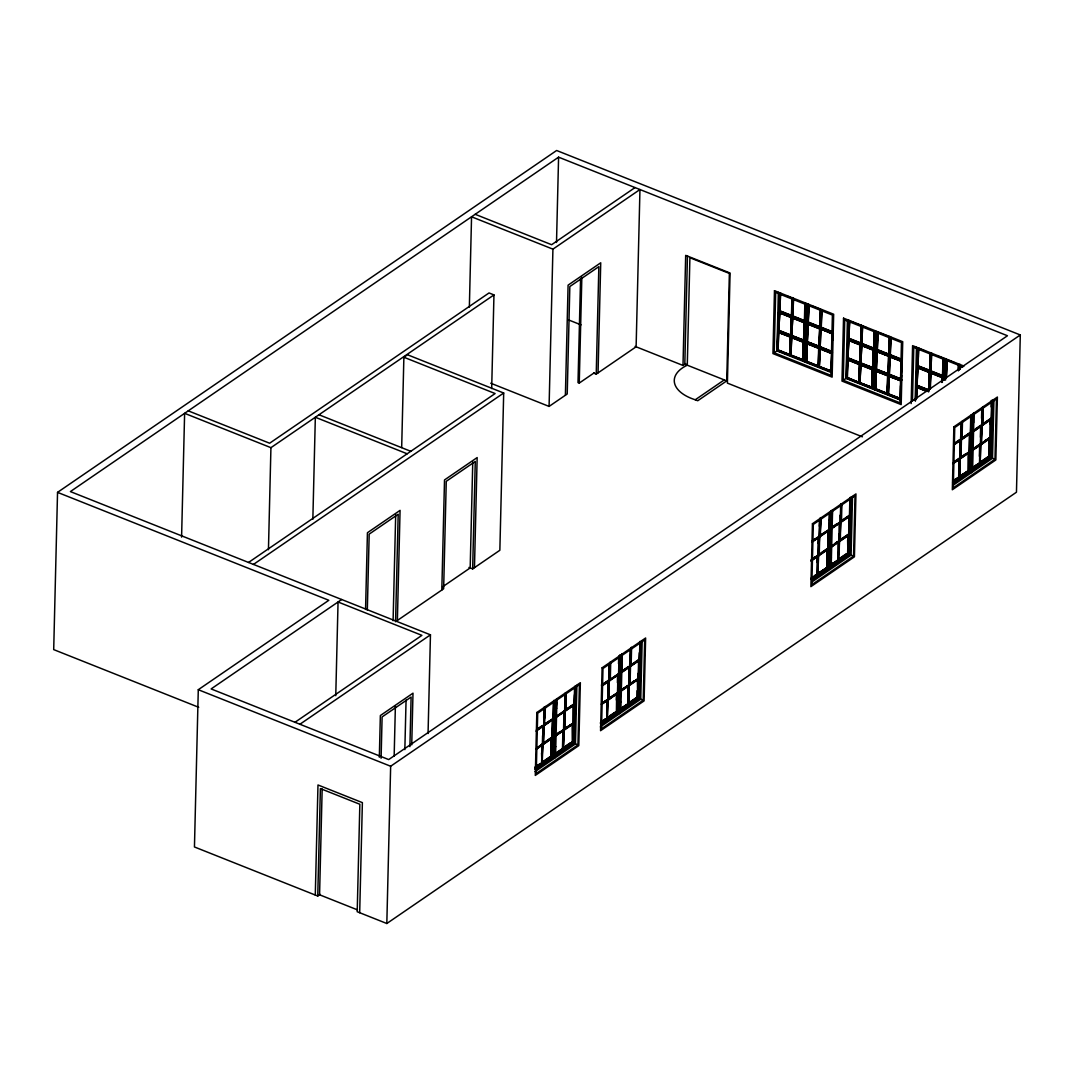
<?xml version="1.0" encoding="UTF-8"?>
<svg xmlns="http://www.w3.org/2000/svg" width="1074" height="1074" viewBox="0 0 1074 1074"><rect width="100%" height="100%" fill="white"/><g stroke="black" fill="none" stroke-linecap="round" stroke-linejoin="round"><path stroke-width="1.5" d="M57.54 492.362L328.832 600.285L198.287 689.709L194.448 846.97L317.756 896.025L320.388 788.571L359.844 804.265L357.212 911.732L386.815 923.506L1016.46 492.214L1020.3 334.967L556.627 150.494L57.54 492.362L53.7 649.609L198.703 707.296M181.587 537.121L184.621 413.329L270.93 447.67L493.959 294.907L489.032 292.947L269.628 443.226L188.245 410.845M268.446 549.727L270.93 447.67M312.843 519.306L315.34 417.262L407.167 453.792M315.286 895.045L317.985 784.973L362.381 802.627L359.683 912.712M322.16 788.987L319.569 894.79L357.508 909.879M335.759 695.67L338.055 601.99L421.907 635.352L294.974 722.292M365.563 609.455L367.429 532.731L400.065 510.378L397.38 620.463M367.321 610.166L369.188 534.114L398.199 514.245L395.568 621.698L443.643 588.78L446.26 481.313L475.272 461.444L472.654 568.898L468.949 567.434M379.337 757.237L380.357 715.539L412.993 693.186L411.731 744.886M381.095 758.244L382.102 716.922L411.114 697.053L409.906 746.645M393.097 620.718L395.688 514.916M386.815 923.506L390.654 766.245L1020.3 334.967M394.158 756.083L395.38 706.491M401.676 447.576L403.878 357.239L407.502 354.756L503.693 393.017L499.853 550.277L472.654 568.898M404.844 749.639L406.066 700.047M428.056 733.529L430.459 634.828L70.387 491.583L558.587 157.166L1007.466 335.746L388.694 759.573L211.122 688.931L341.68 599.507M441.817 590.015L444.515 479.944L477.151 457.578L474.466 567.663M469.351 307.124L471.553 216.787L552.922 249.155L639.956 189.534L636.117 346.795L596.231 374.114L593.761 373.134M472.761 462.115L470.184 567.918L442.555 586.847M491.677 388.587L493.959 294.907M490.737 383.203L549.082 406.415L552.922 249.155M541.551 752.955L541.94 762.97L541.752 744.819M542.41 743.745L542.598 735.609M543.686 716.626L544.102 725.017M544.236 706.987L543.793 724.896L536.423 729.958M544.545 707.108L543.457 744.336L542.222 743.852M543.31 743.127L544.974 707.739M544.867 717.768L545.109 707.994M556.507 242.482L558.587 157.166M545.458 706.491L544.397 724.158M551.19 741.543L550.841 756.203L551.888 756.794L535.577 767.964M534.959 767.722L551.459 756.445L551.58 738.415L551.15 756.324L542.531 762.218M551.512 746.94L551.741 737.328L552.976 737.811L536.221 749.276M551.969 735.596L552.278 722.574M551.888 756.794L553.365 703.604M534.825 769.145L552.506 757.036L553.446 718.6M553.754 700.463L553.325 718.372L544.706 724.279M536.731 730.078L553.634 718.493L554.063 700.584M553.123 753.706L553.513 737.69M554.493 701.228L554.063 718.842L536.074 731.139M553.459 754.378L553.634 747.679M553.553 754.337L553.634 751.088M536.06 769.642L553.741 757.532L555.11 701.47M556.05 699.604L554.614 758.217L553.379 757.72M555.876 717.607L556.265 701.577M556.399 701.859L556.037 716.506L564.656 710.612L565.045 694.328M555.728 716.385L556.708 701.98M575.771 695.2L574.536 694.703L573.355 742.752L554.318 755.801L555.553 756.284L556.963 698.624M565.394 395.232L568.092 285.147L600.728 262.794L598.043 372.879M562.789 748.685L562.91 730.656L562.481 748.565L555.097 753.612M564.132 730.159L563.38 747.947L563.823 730.025L572.442 724.131L572.308 742.161L554.171 754.579M555.258 735.609L563.877 729.716L563.689 711.552M564.776 710.84L564.306 730.051L563.514 729.904M573.207 705.041L573.395 723.191L564.468 728.964L564.911 711.055L573.516 705.162L572.737 742.51L555.07 754.619M556.345 716.64L564.964 710.733L565.394 692.824M564.776 729.085L564.602 710.934M565.823 693.455L565.394 711.082L564.159 710.585M574.912 686.299L574.483 704.208L565.864 710.115L565.958 693.71M565.864 710.115L566.267 693.831M580.564 278.435L578.013 382.586L579.248 383.069L594.446 372.665M579.248 383.069L581.839 277.267M572.442 724.131L572.737 742.51M574.563 687.816L574.174 704.088L565.555 709.995M555.701 717.701L574.912 704.557L575.342 686.944M574.926 714.975L575.14 706.611M555.553 756.284L574.59 743.248L575.959 687.185M576.899 685.333L575.463 743.933L535.067 771.602M577.933 744.913L579.41 684.635L537.698 713.203L536.235 773.481L577.933 744.913L572.012 742.564M596.231 374.114L598.849 266.661L569.838 286.53L567.22 393.983L549.082 406.415M606.716 713.123L607.038 700.1L607.213 718.251L600.232 723.017M607.803 694.153L608.112 681.131M607.038 718.358L608.421 681.252L607.991 699.161L601.843 703.376M608.851 676.808L609.159 663.772M607.495 717.392L609.2 680.406M609.468 663.907L609.079 680.178L601.695 685.239M609.213 685.507L608.891 698.543L617.51 692.636L617.953 674.727L609.334 680.621L608.582 698.409M609.817 662.389L609.388 680.312L602.004 685.36M610.247 663.034L609.817 680.648L608.77 680.057L601.386 685.118M610.26 668.162L609.978 679.56L618.597 673.667L618.986 657.382M619.027 655.758L618.906 673.787L610.287 679.681L610.73 661.772M616.395 700.087L616.557 693.576L616.731 711.74L608.112 717.633M617.443 682.742L617.644 674.606L617.818 692.757L609.2 698.664M600.849 723.258L617.174 712.075L617.644 692.864M618.53 663.772L618.691 657.261M601.467 723.5L617.778 712.331L619.805 654.912M618.597 700.986L618.799 692.972M618.946 701.295L619.148 692.918M619.027 701.483L619.148 696.596M601.333 724.923L619.013 712.814L620.423 655.153M621.322 654.898L619.886 713.498L618.664 713.015M621.309 666.484L621.591 655.274M640.198 641.594L639.755 659.503L621.618 671.921L621.752 653.891M621.618 671.921L622.061 654.012M622.235 653.918L620.826 711.579L639.876 698.53L641.245 642.48M619.725 709.659L628.062 703.967L627.887 685.816M637.406 679.292L637.58 697.456L628.975 703.349L629.096 685.319L637.714 679.426M621.765 690.058L629.149 684.997L629.283 666.967L628.84 684.876L621.457 689.938M628.975 703.349L628.787 685.199M630.331 649.622L629.928 665.893L621.309 671.8M630.062 666.122L627.887 704.074M629.753 684.259L630.183 666.35L638.802 660.443L638.359 678.352L629.753 684.259L638.668 678.473L638.493 660.322M630.639 649.743L629.619 665.773M630.062 684.38L630.492 666.471M631.27 647.367L630.68 666.363L629.874 666.216M631.579 647.488L631.136 665.397L639.446 659.382L639.889 641.473M629.579 702.262L636.963 697.201L637.124 690.689M638.05 678.231L638.171 673.344M620.342 709.901L638.023 697.791L638.963 659.355M632.989 663.477L639.137 659.261L639.298 652.75M619.604 711.082L638.641 698.046L640.01 641.984M620.973 672.982L640.198 659.852L640.628 642.225M642.171 640.614L640.748 699.228L600.339 726.897M643.205 700.208L644.682 639.916L602.984 668.484L601.507 728.763L643.205 700.208L637.285 697.845M635.096 346.392L682.997 365.442L685.682 255.37L730.078 273.024L727.393 383.109L862.395 436.823M687.454 255.787L684.809 364.207L726.736 380.881L729.367 273.427L689.897 257.72L687.279 365.187A41.886 21.641 1.4 0 0 695.254 399.77L697.724 400.75L726.736 380.881M774.206 352.769L775.683 292.49L832.404 315.058L830.927 375.336L774.206 352.769L776.918 350.903L778.355 292.303M777.281 350.715L778.677 311.957L779.576 311.339L805.473 321.636L804.574 322.267L803.634 360.703L777.281 350.715L777.751 331.49L778.663 330.873L790.169 335.45M789.86 354.809L778.14 350.137L778.583 332.228L790.289 336.9L789.632 354.957L777.912 350.299L778.355 332.39L790.518 336.739L790.357 343.25M779.012 301.727L779.174 295.028M778.637 331.96L779.563 294.034M777.912 350.299L778.811 332.081M778.838 330.765L779.724 312.547L791.444 317.206L790.558 335.424L778.838 330.765L779.724 312.547M779.576 311.339L779.899 298.518M780.194 293.323L779.764 311.232L780.65 293.014M780.422 293.175L779.993 311.084L791.699 315.743L792.142 297.834M789.632 354.957L790.518 336.739M790.558 335.424L791.082 331.866M791.914 297.995L791.471 315.904L792.169 305.822M791.001 342.74L791.108 337.934M791.149 336.323L792.76 306.882M790.867 355.454L791.753 337.236L803.473 341.894L803.03 359.803L790.867 355.454L791.525 337.384L803.245 342.042L802.802 359.951L791.095 355.293L791.525 337.384M790.679 355.548L790.706 336.645L791.605 336.014L791.686 332.819M792.075 316.803L792.545 297.579M791.78 335.92L792.679 317.703L804.386 322.361L803.956 340.27L791.78 335.92L792.679 317.703M793.149 298.478L792.706 316.387L793.565 299.794M793.377 298.33L792.934 316.239L804.654 320.898L805.084 302.989M802.573 360.112L803.473 341.894M803.5 340.579L804.386 322.361M803.177 361.012L803.647 341.787L804.56 341.17L791.605 336.014M804.856 303.137L804.426 321.045L804.95 317.488M805.5 302.734L804.09 360.394L804.99 359.763L802.117 358.622M805.849 324.536L805.93 321.327M806.681 305.258L805.285 362.193L806.735 361.267L818.442 365.939L818.885 348.03L807.165 343.358L806.279 361.589L818.133 366.328M831.477 351.883L807.017 342.15L806.118 342.767L805.648 361.992L831.988 371.98L806.104 361.683L807.03 323.247L807.943 322.616L832.78 332.336L832.9 327.449M807.957 303.714L806.507 361.428L818.213 366.086L818.656 348.177L806.936 343.519M806.735 361.267L807.165 343.358M807.205 342.056L808.091 323.838L819.811 328.496L819.368 346.405L807.205 342.056L808.091 323.838M808.185 313.017L808.373 305.003M820.496 309.111L820.066 327.033L808.346 322.361L808.789 304.452L808.118 322.522L808.977 305.929M818.885 348.03L818.442 365.939M818.912 346.714L819.811 328.496M819.22 366.731L820.12 348.513L831.826 353.171L831.397 371.08L819.22 366.731L820.12 348.513M820.455 320.361L820.684 310.587M831.169 371.242L819.449 366.583L819.892 348.674L831.598 353.333M820.872 310.467L818.589 367.147L819.986 328.389L820.885 327.771M831.867 351.869L820.147 347.197L820.818 329.141L832.525 333.799L832.363 340.31M820.147 347.197L821.033 328.98L832.753 333.638L832.592 340.163M821.503 309.768L821.073 327.677L821.919 311.084M821.731 309.607L821.301 327.516L833.008 332.175M817.207 562.534L817.368 556.023L817.542 574.187L814.468 575.624M818.294 543.565L818.455 537.054L817.368 574.281M819.341 526.22L819.502 519.709M819.543 536.329L817.838 573.315L827.061 567.663L827.195 549.633L826.752 567.542L818.146 573.435M819.811 519.829L819.408 536.114L812.025 541.162M818.925 554.345L819.355 536.436M820.16 536.584L820.59 518.957M820.751 517.574L820.321 535.496L828.927 529.589M821.06 517.708L820.012 535.362M830.94 371.389L831.826 353.171M832.135 340.471L832.753 333.638M831.544 372.289L831.813 361.079M832.78 339.948L832.9 335.142M811.179 579.181L827.504 568.012L827.973 548.787M811.796 579.436L828.121 568.253L829.329 513.305M812.333 541.296L829.235 529.71L829.638 513.426M830.108 512.446L829.678 530.059L811.998 542.169M829.531 547.176L829.652 542.155M811.676 580.859L829.356 568.737L830.766 511.076M830.229 569.435L831.665 510.821M831.8 516.003L831.92 511.197M831.813 521.212L832.041 511.452M832.39 509.935L831.961 527.844L850.084 515.426L850.527 497.517M832.538 511.439L831.169 567.502L850.205 554.466L851.615 496.806M837.935 553.137L838.391 559.903L838.217 541.739M838.861 540.678L839.022 534.167M843.265 380.25L844.728 319.958L901.462 342.525L899.985 402.817L843.265 380.25L847.426 377.457L847.856 359.548L859.576 364.207L858.69 382.438L846.97 377.766L847.856 359.548M839.116 554.278L839.438 541.242L848.353 535.47L847.923 553.379L831.021 564.951M840.11 515.198L840.566 521.951L841.009 504.042M840.7 503.921L840.257 521.83L831.652 527.723M840.204 535.295L840.526 522.273L849.131 516.366L848.688 534.288L840.083 540.182L848.997 534.409L848.822 516.245M840.392 540.303L840.526 522.273M841.439 504.673L839.922 541.269L838.687 540.786M841.868 505.048L841.479 521.333L849.776 515.305L850.219 497.396M847.413 319.77L845.976 378.384L901.207 400.36M859.227 362.918L847.708 358.34L846.809 358.958L846.339 378.182L872.236 388.479L873.632 349.735L874.531 349.117L848.635 338.807L847.735 339.438L873.632 349.735M847.91 335.894L846.795 377.873L872.692 388.17M848.648 319.904L847.198 377.618L858.918 382.277L859.348 364.368L847.641 359.709M847.896 358.246L848.782 340.015L860.502 344.687L859.603 362.905L847.896 358.246L848.782 340.015M848.984 324.402L849.064 321.193M861.2 325.301L860.757 343.21L849.037 338.552L849.48 320.643L848.822 338.713L849.668 322.119M847.614 540.115L847.923 553.379M848.702 521.132L848.997 534.409M830.672 565.837L848.353 553.728L848.822 534.503L842.029 539.161M848.984 528.099L849.292 515.278M842.097 520.246L849.467 515.184L849.749 503.787M831.289 566.079L848.97 553.969L850.957 498.161M850.058 509.492L850.339 497.906M849.883 552.989L850.084 544.612M852.514 496.537L851.078 555.151L811.984 581.933M853.548 556.131L855.011 495.852L813.313 524.421L811.837 584.699L853.548 556.131L849.843 554.654M859.831 362.743L860.274 344.835L848.554 340.176L848.124 358.085L859.603 362.905M859.925 382.921L860.811 364.704L872.531 369.362L872.088 387.271L859.925 382.921L860.811 364.704M860.14 382.774L860.583 364.865L872.303 369.523L871.86 387.432L860.14 382.774L873.135 387.862L874.505 331.799M860.784 358.689L861.429 325.154M860.838 363.388L861.737 345.17L873.444 349.829L873.014 367.738L860.838 363.388L861.737 345.17M861.858 332.752L862.019 326.348M862.435 325.798L861.992 343.707L873.712 348.365L874.102 332.081M866.597 327.704L862.207 325.959L861.764 343.868L862.61 327.275M871.632 387.58L872.531 369.362M872.558 368.06L873.444 349.829M872.236 388.479L872.706 369.268L873.605 368.637L860.663 363.495L859.75 364.113L859.281 383.337L860.677 344.579L861.59 343.962M873.914 330.617L873.712 348.365M874.129 340.069L874.33 331.933M874.558 366.422L874.746 358.407L873.847 359.038M875.78 331.06L874.343 389.661L875.793 388.748L900.455 398.561L900.536 395.299M876.975 332.792L874.706 389.473L900.603 399.77M877.431 332.47L875.149 389.15L901.046 399.461M887.943 375.497L875.766 371.148L875.337 389.057L887.043 393.715L887.742 383.633M875.793 388.748L876.223 370.839M888.829 357.588L888.426 373.873L876.25 369.523L876.693 351.614L888.856 355.964M876.25 369.523L877.149 351.305M877.619 332.081L877.176 349.99L878.076 331.772M877.847 331.933L877.404 349.842L889.124 354.501L889.554 336.592M887.043 393.715L887.715 375.658L875.995 370.986L875.565 388.895L887.272 393.567L887.715 375.658M887.97 374.182L888.641 356.125L876.921 351.466L876.478 369.375L888.198 374.034L888.641 356.125M877.002 350.097L888.896 354.662L889.326 336.739M888.332 384.693L887.648 394.614L889.42 358.756M888.574 375.081L890.373 337.625M900.455 398.561L888.279 394.212L888.722 376.303L900.885 380.652L888.722 376.303M888.896 354.662L889.782 336.43M889.5 355.561L889.93 337.934M889.178 375.981L888.279 394.212M901.61 369.255L900.925 379.337L889.205 374.678L889.648 356.769L901.811 361.119M889.205 374.678L890.091 356.461M890.561 337.236L890.131 355.145L890.977 338.552M890.789 337.075L890.359 354.997L902.066 359.656M900.536 385.687L900.227 398.709L888.507 394.051L888.95 376.142L900.656 380.8M900.925 379.337L901.583 361.267L889.863 356.608L889.433 374.517L901.14 379.176L901.583 361.267M875.176 370.248L901.073 380.545L901.636 375.43M911.168 403.569L912.591 345.64L963.996 366.086M912.484 401.018L913.786 347.439L962.854 366.959M915.155 400.83L916.471 347.251M915.518 400.857L917.666 348.969M916.001 398.937L916.793 366.905L917.693 366.288L930.044 370.53L930.473 352.621M916.189 398.736L916.914 387.029L928.634 391.688M916.471 383.472L916.632 376.773M916.458 398.629L916.686 387.177L926.943 391.258M916.646 398.427L916.914 387.029M916.954 385.714L917.84 367.496L929.56 372.154L929.117 390.063L916.954 385.714L917.84 367.496M917.733 364.677L918.122 348.661M918.539 348.124L918.095 366.033L929.816 370.691L930.259 352.782L929.587 370.839M925.627 351.185L918.31 348.271L917.867 366.18L918.767 347.963M928.661 390.372L929.56 372.154M929.305 389.674L931.077 353.816M929.762 389.365L930.621 354.125M929.936 389.244L930.796 372.651L942.502 377.31L942.381 382.196M930.165 389.083L930.567 372.799L942.274 377.457L942.153 382.344M930.393 388.922L930.796 372.651M931.265 353.427L930.822 371.336L931.708 353.118M931.48 353.265L931.051 371.174L942.757 375.846L943.2 357.937M941.938 382.505L942.502 377.31M942.972 358.085L942.542 375.994L943.428 357.776M942.61 380.411L942.69 377.202L943.59 376.585L930.648 371.429M943.053 380.236L943.563 359.28M944.301 380.303L944.825 358.528M945.55 380.075L946.073 358.662M946.328 366.355L946.06 377.565L945.147 378.182M946.677 359.562L946.234 377.471L947.093 360.877M946.462 377.31L946.865 361.025M958.236 370.731L958.384 364.22M958.451 370.57L958.612 364.059M958.867 370.221L958.988 365.415M959.498 369.59L959.847 364.556L959.726 369.443M959.955 369.281L960.075 364.395M952.826 481.514L958.975 477.312L958.8 459.148M959.888 458.437L958.8 477.406M959.579 476.561L960.008 458.652L968.627 452.758L968.184 470.667L959.579 476.561L968.493 470.788L968.318 452.637M959.888 476.681L959.7 458.531M961.243 422.955L960.841 439.239L954.692 443.455M960.975 439.454L960.505 458.679L959.444 458.088L954.531 461.458M961.552 423.075L960.532 439.118M961.096 439.682L969.715 433.775L969.272 451.684L960.975 457.712L961.405 439.803M962.022 422.082L961.592 439.696L960.787 439.561M962.492 420.82L962.062 438.742L970.359 432.715L970.762 416.43M968.667 456.477L968.936 471.137L969.755 437.494M953.229 482.548L969.554 471.379L971.111 414.926M970.131 469.647L970.359 460.034M954.343 444.636L971.111 433.184L971.54 415.557M971.245 438.581L971.366 433.547M953.108 483.971L970.789 471.862L972.158 415.813M973.084 413.946L971.661 472.56L970.426 472.063M972.507 441.803L972.735 432.043L991.96 418.9L992.389 401.273M973.594 422.834L973.514 412.94M974.011 412.966L972.601 470.627L991.638 457.578L993.047 399.917M979.367 456.262L979.649 444.864M974.293 466.156L979.824 463.028L979.958 444.985L979.515 462.907L972.145 467.955M980.455 437.293L980.737 425.895L980.267 463.364M981.542 418.31L981.784 408.55M981.824 425.17L980.119 462.156M982.092 408.67L981.69 424.955L973.393 430.969M981.878 428.647L981.515 443.307L990.121 437.4L990.564 419.491L981.945 425.398L981.206 443.186M972.923 431.936L981.998 425.076L982.441 407.167M982.871 407.798L982.441 425.425L981.206 424.928M982.952 409.677L982.603 424.324L991.208 418.43M982.294 424.203L983.341 406.549M989.047 443.226L989.167 438.353L989.342 456.504L972.453 468.076M990.134 424.257L990.255 419.37L990.429 437.534L981.824 443.428M972.104 468.962L989.785 456.853L990.872 437.87L971.836 450.919M991.181 406.912L991.342 400.401M972.722 469.204L990.403 457.094L991.651 400.521M982.911 424.458L991.517 418.551L991.96 400.642M991.651 442.716L991.852 434.339M993.947 399.662L992.51 458.276L953.417 485.059M994.98 459.256L996.444 398.978L954.746 427.546L953.269 487.824L994.98 459.256L989.06 456.906M635.029 187.574L551.62 244.711L475.191 214.303M248.537 562.454L495.127 393.54L403.878 357.239M253.464 564.414L503.693 393.017M682.997 365.442L685.722 363.576M779.362 302.036L780.274 301.418M695.254 399.77L724.279 379.901M820.066 327.033L820.281 309.272L812.951 306.358M821.033 328.98L832.296 333.96M804.319 350.782L805.231 350.164M299.915 724.252L430.459 634.828M860.757 343.21L860.972 325.462L849.252 320.804M874.317 339.814L875.216 339.196M876.787 340.794L877.686 340.176M858.69 382.438L847.426 377.457M917.478 356.984L918.377 356.367M945.845 368.261L946.744 367.644M537.336 728.991L542.263 725.621M545.632 723.312L553.634 718.493M565.246 709.874L573.865 703.967L574.912 704.557M623.47 669.988L628.384 666.618M812.951 540.209L815.408 538.517M821.234 534.53L829.235 529.71M831.343 527.602L836.257 524.233M954.383 443.32L959.297 439.951M963.902 436.809L968.829 433.44M975.232 429.036L980.159 425.666M984.751 422.525L989.678 419.155M610.287 679.681L618.906 673.787M953.766 444.408L970.05 432.594M537 730.172L543.149 725.957L542.719 743.866L536.557 748.081M555.392 717.58L563.998 711.673L563.568 729.582L556.184 734.643M602.272 685.467L608.421 681.252M621.9 672.029L628.048 667.813M812.615 541.39L818.764 537.175L818.321 555.083L810.937 560.145M825.825 532.342L819.663 536.557L819.234 554.466L827.839 548.559L828.282 530.65L828.148 548.693L819.543 554.587M832.229 527.952L839.613 522.89L839.17 540.799L830.564 546.706M954.034 444.515L958.961 441.146M972.426 431.923L981.045 426.016L980.602 443.924L971.997 449.831M601.655 686.246L619.336 674.136M831.303 528.918L850.527 515.775M317.756 896.025L320.173 894.374M544.545 742.282L550.693 738.066M555.876 734.522L559.567 731.998M565.394 727.997L573.395 723.191M602.756 702.409L608.3 699.281L602.152 703.497M609.817 697.576L617.818 692.757M623.605 688.125L629.149 684.997M629.445 684.138L634.358 680.755M813.099 558.332L815.555 556.654M821.382 552.654L826.309 549.284M830.256 546.585L832.712 544.894M835.169 543.202L837.639 541.524M841.009 539.215L847.158 535M960.357 457.47L965.271 454.101M974.145 448.019L980.294 443.804L981.354 444.394M984.898 440.649L990.429 437.534M543.619 743.248L552.237 737.355L552.667 719.446L544.37 725.46M564.468 728.964L573.086 723.071M953.605 462.424L959.753 458.209L960.196 440.3L960.062 458.329L952.678 463.391M536.047 748.753L542.84 744.094L541.752 763.064M544.196 743.154L552.358 737.569M555.54 735.395L563.689 729.81L563.219 749.034L562.172 748.444M569.139 726.078L573.825 723.54L555.849 735.838M601.319 704.034L604.044 702.181M613.563 695.657L608.73 699.63M620.812 690.689L627.605 686.031M630.331 684.165L638.493 678.58M811.649 559.97L815.73 557.164M818.455 555.312L825.248 550.653M831.142 546.612L839.304 541.028L838.217 559.997M953.081 463.095L958.518 459.363M961.243 457.497L969.406 451.912M975.299 447.871L980.737 444.153M984.818 441.36L990.255 437.628M536.866 748.202L543.028 743.987L542.84 725.836M543.927 743.369L551.929 737.22M811.246 560.266L818.012 554.963M830.873 546.827L839.479 540.92L839.304 522.769M960.975 457.712L969.58 451.805L969.406 433.654M972.306 449.952L980.911 444.045M535.913 749.155L542.061 744.94L541.632 762.849L535.47 767.064M551.58 738.415L542.974 744.309L542.222 762.097L549.606 757.049M555.54 735.703L562.91 730.656M602.42 703.591L607.347 700.221L606.904 718.13L600.755 722.346M608.246 699.604L616.865 693.697L616.422 711.619L607.803 717.513M620.812 690.998L628.196 685.937L627.753 703.846L620.369 708.907M811.528 560.36L817.676 556.157L817.233 574.066L811.085 578.268M818.576 555.527L825.96 550.479M831.142 546.921L838.526 541.873L838.082 559.782L830.712 564.83M952.96 463.485L959.109 459.269L958.666 477.178L953.752 480.561M972.574 450.046L979.958 444.985M601.494 704.557L618.248 693.106L617.026 692.609M619.886 691.965L639.111 678.822L637.875 678.325L638.023 697.791M810.91 561.138L828.591 549.029L827.356 548.546M830.229 547.888L849.44 534.745L848.205 534.261L847.614 553.258L838.995 559.151M953.269 463.606L970.023 452.154L968.963 451.563M535.161 766.93L538.853 764.406M565.542 746.135L570.455 742.765M602.903 720.533L605.36 718.855M609.965 715.7L614.878 712.331M620.06 708.786L628.062 703.967M830.403 564.709L832.86 563.031M846.07 553.983L838.687 559.03L839.438 541.242M954.665 479.595L958.975 477.312M960.492 475.594L968.493 470.788M981.354 461.31L988.738 456.262L989.785 456.853M563.38 747.947L571.999 742.04M628.666 703.228L637.271 697.335M980.428 462.276L989.047 456.383L989.476 438.474L981.18 444.488M811.394 578.403L827.061 567.663M952.611 482.307L968.936 471.137M555.983 755.935L559.903 753.263M562.508 751.478L566.414 748.806M569.019 747.021L572.925 744.336M603.024 723.728L606.931 721.043M609.535 719.258L613.442 716.586M623.873 709.444L627.78 706.759M634.304 702.302L638.211 699.63M814.656 578.765L818.563 576.08M821.167 574.295L825.087 571.623M965.217 475.634L967.822 473.849M978.239 466.707L982.16 464.035M786.061 295.659L790.451 297.404M880.546 333.249L887.862 336.162M937.119 355.762L941.509 357.508M948.141 360.139L955.457 363.052M780.207 310.923L791.927 315.581M793.162 316.078L804.882 320.737M808.574 322.213L820.294 326.872M821.529 327.369L833.236 332.027M849.266 338.404L860.986 343.062M862.221 343.546L873.927 348.218M877.633 349.681L889.353 354.339M890.574 354.836L902.294 359.495M918.324 365.872L930.044 370.53M931.279 371.027L942.985 375.685M889.943 355.239L901.838 359.803M779.133 311.648L805.03 321.945M807.487 322.925L833.384 333.235M848.178 339.115L874.075 349.426M876.545 350.406L901.005 360.139M917.236 366.596L943.133 376.893M778.677 311.957L804.574 322.267M807.03 323.247L832.927 333.544M876.089 350.715L901.985 361.012M916.793 366.905L942.69 377.202M779.281 312.856L790.988 317.515M792.223 318.011L803.943 322.67M807.635 324.147L819.355 328.805M848.326 340.337L860.046 344.996M861.281 345.479L873.001 350.137M876.693 351.614L888.413 356.273M889.648 356.769L901.355 361.428M917.384 367.805L929.104 372.463M930.339 372.96L942.046 377.618M991.571 409.046L992.806 409.53M779.294 330.456L791.001 335.115M792.236 335.612L803.956 340.27M807.648 341.747L819.368 346.405M820.603 346.889L832.31 351.547M848.353 357.937L860.059 362.596M861.294 363.079L873.014 367.738M876.706 369.214L888.426 373.873M889.661 374.37L901.368 379.028M917.397 385.405L929.117 390.063M820.375 347.05L832.095 351.708M876.075 369.631L887.58 374.208M889.03 374.772L901.972 379.928M916.766 385.821L928.285 390.399M778.207 331.181L804.104 341.478M806.561 342.458L832.457 352.769M847.265 358.649L873.162 368.959M875.619 369.939L901.516 380.236M916.323 386.13L927.829 390.708M777.751 331.49L803.647 341.787M806.118 342.767L832.014 353.077M846.809 358.958L872.706 369.268M915.867 386.439L928.809 391.58M778.355 332.39L790.061 337.048M791.296 337.545L803.016 342.203M806.708 343.667L818.428 348.338M819.663 348.822L831.383 353.48M847.413 359.857L859.119 364.529M860.355 365.012L872.075 369.671M875.766 371.148L887.486 375.806M916.471 387.338L926.714 391.419M990.725 418.404L991.96 418.9M991.101 428.257L992.336 428.754M970.721 423.331L971.957 423.814M802.64 358.192L805.701 359.414M778.368 349.99L790.088 354.648M791.31 355.145L803.03 359.803M819.502 366.529L831.397 371.08M777.737 350.392L803.634 360.703M776.918 350.903L832.162 372.879M990.631 447.482L991.866 447.979M972.064 441.307L973.299 441.79M970.252 442.542L971.487 443.038M990.403 457.094L991.638 457.578M980.884 463.619L982.119 464.102M969.782 461.766L971.017 462.263M969.554 471.379L970.789 471.862M568.656 319.958L581.021 324.872M960.035 477.903L961.27 478.386M850.152 505.921L851.373 506.404M849.682 525.146L850.903 525.629M829.289 520.205L830.524 520.689M819.851 518.205L819.1 535.993M849.212 544.357L850.433 544.854M828.819 539.417L830.054 539.913M848.97 553.969L850.205 554.466M839.452 560.494L840.687 560.977M830.162 557.406L831.397 557.889M828.349 558.641L829.584 559.138M817.838 555.057L819.073 555.553M828.121 568.253L829.356 568.737M818.603 574.778L819.838 575.261M318.965 414.765L410.792 451.308M639.809 649.998L641.044 650.482M639.339 669.209L640.574 669.706M620.772 663.034L622.007 663.517M618.96 664.269L620.195 664.766M638.869 688.434L640.104 688.917M618.49 683.494L619.725 683.99M638.641 698.046L639.876 698.53M629.122 704.557L630.344 705.054M619.832 701.47L621.067 701.966M618.02 702.718L619.255 703.201M617.778 712.331L619.013 712.814M608.26 718.842L609.495 719.338M574.066 713.928L575.302 714.411M555.5 707.739L556.735 708.236M553.687 708.988L554.922 709.471M573.597 733.139L574.832 733.636M553.217 728.212L554.452 728.696M573.355 742.752L574.59 743.248M563.837 749.276L565.072 749.759M554.56 746.188L555.795 746.672M552.748 747.423L553.983 747.92M552.506 757.036L553.741 757.532M542.988 763.56L544.223 764.044M198.287 689.709L390.654 766.245M536.825 712.505L535.295 775.415L578.805 745.611L580.349 682.702L536.825 712.505M602.111 667.8L600.567 730.696L644.091 700.892L645.622 637.996L602.111 667.8M774.475 290.692L772.944 353.588L832.135 377.135L833.666 314.239L774.475 290.692M779.496 312.709L779.066 330.617L790.773 335.276L791.216 317.367L779.496 312.709M792.451 317.85L792.008 335.759L803.728 340.431L804.171 322.509L792.451 317.85M807.863 323.986L807.42 341.894L819.14 346.553L819.583 328.644L807.863 323.986M812.441 523.723L810.897 586.632L854.421 556.815L855.951 493.919L812.441 523.723M843.533 318.159L841.989 381.069L901.18 404.616L902.724 341.707L843.533 318.159M861.509 345.331L861.066 363.24L872.786 367.899L873.216 349.99L861.509 345.331M917.612 367.644L917.183 385.566L928.889 390.224L929.332 372.316L917.612 367.644M953.873 426.848L952.329 489.757L995.853 459.941L997.384 397.044L953.873 426.848"/></g></svg>
